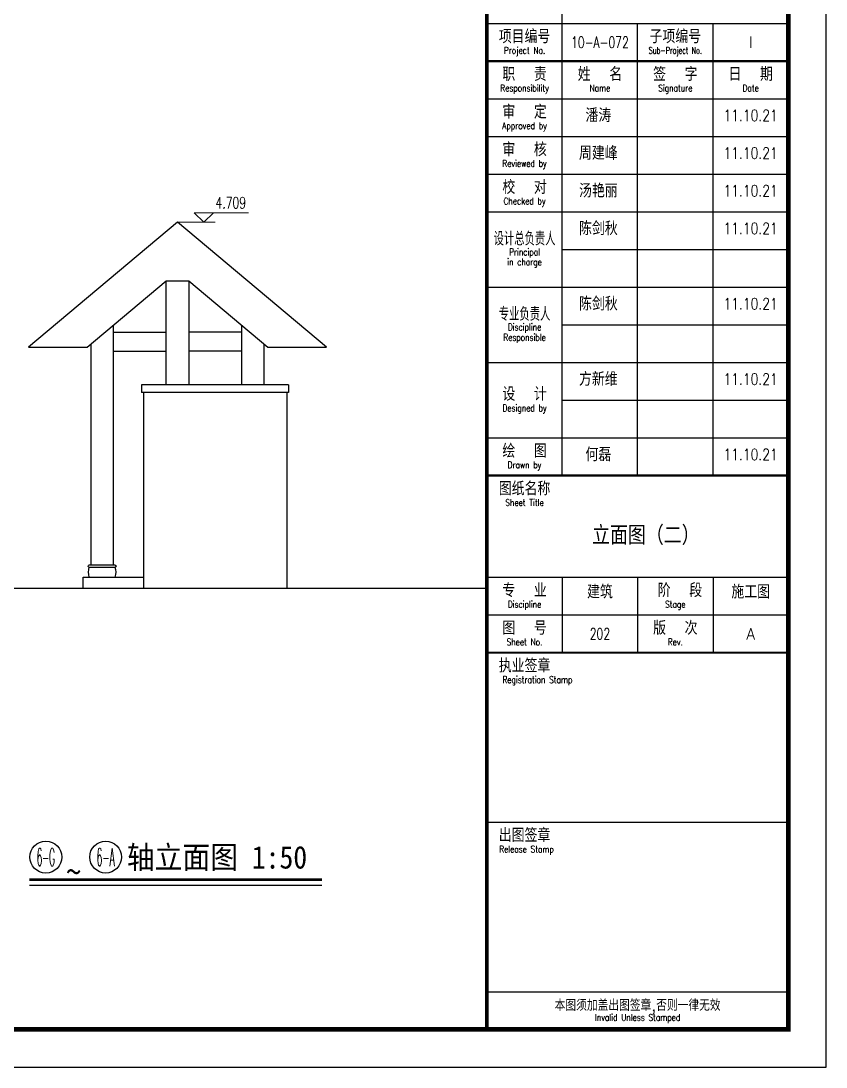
# Model space of a CAD drawing. Extents: x -395226 to -176901, y -140672 to 68263.
# Drawn here: x -225976 to -215295, y -74629 to -60745 of the extents above; entities that cross this region are included whole.
import ezdxf
from ezdxf.enums import TextEntityAlignment as Align

# ---------------------------------------------------------------- set-up
doc = ezdxf.new("R2010")
doc.units = 0
doc.header["$LTSCALE"] = 1000
doc.header["$MEASUREMENT"] = 0
doc.layers.get('0').update_dxf_attribs({"linetype": 'CONTINUOUS'})
for name, color, linetype in [('A-AXIS-TEXT', 7, 'CONTINUOUS'), ('A-FACADE', 5, 'CONTINUOUS'), ('A-NOTE', 150, 'CONTINUOUS'), ('A-ROOF', 7, 'CONTINUOUS'), ('A-SITE', 7, 'CONTINUOUS'), ('A-TEXT-CN', 31, 'CONTINUOUS'), ('AXIS', 3, 'CONTINUOUS'), ('AXIS_TEXT', 7, 'CONTINUOUS'), ('MAP-B4_5-AD05-01$0$A-WALL', 2, 'CONTINUOUS'), ('图框', 7, 'CONTINUOUS')]:
    doc.layers.add(name, color=color, linetype=linetype)
doc.layers.add('A-LEVEL', color=135, linetype='CONTINUOUS', lineweight=0)
doc.styles.add('_TCH_AXIS', font='COMPLEX', dxfattribs={"bigfont": 'GBCBIG'})
doc.styles.add('COMPLEX', font='COMPLEX')
doc.styles.add('PRC-B', font='SIMHEI.TTF', dxfattribs={"width": 0.9})
doc.styles.add('TJHZTXT', font='tjromans.shx', dxfattribs={"width": 0.8, "bigfont": 'tjhztxt.shx'})
doc.styles.add('TKZ1_tjhts.shx', font='tjromant.shx', dxfattribs={"bigfont": 'tjhts.shx'})
doc.styles.add('TKZ2_tjkts.shx', font='tjromant.shx', dxfattribs={"bigfont": 'tjkts.shx'})
doc.styles.add('zjz', font='tjromans.shx', dxfattribs={"width": 0.7, "height": 500, "bigfont": 'tjhztxt.shx'})

# ---------------------------------------------------------------- blocks, each defined once
blk = doc.blocks.new('MAP-B4_5-AD05-01$0$A$C522539DE')
at = {"layer": 'MAP-B4_5-AD05-01$0$A-WALL', "color": 0}
for p, q in [((-278, -15), (-278, -10)), ((-268, 0), (82, 0)), ((82, -25), (-268, -25)), ((92, -15), (92, -10))]:
    blk.add_line(p, q, dxfattribs=at)
for centre, radius, start, end in [((-268, -10), 10, 90, 180), ((-268, -15), 10, 180, 270), ((-50, -91), 223, 162.7687, 197.2313), ((-135, -91), 223, 342.7687, 17.2313), ((82, -10), 10, 0, 90), ((82, -15), 10, 270, 0)]:
    blk.add_arc(centre, radius, start, end, dxfattribs=at)
blk = doc.blocks.new('A$C27EA7CCC')
at = {"layer": 'A-LEVEL', "linetype": 'ByBlock'}
blk.add_lwpolyline([(1018, 509), (509, 0), (0, 509), (2880, 509)], dxfattribs=at)
at = {"layer": 'A-LEVEL', "style": 'zjz', "width": 0.7}
for tag, p in [('-6.000（建筑）', (3635, 1346)), ('-6.300（结构）', (3635, 645))]:
    blk.add_attdef(tag, text='', height=600, dxfattribs=at).set_placement(p, align=Align.RIGHT)
blk = doc.blocks.new('_AXISO')
blk.add_circle((0, 0), 0.5)
at = {"layer": 'A-AXIS-TEXT', "style": 'COMPLEX', "width": 1.041667}
blk.add_attdef('A', text='', height=0.56, dxfattribs=at).set_placement((-0.25, -0.28), (0.25, -0.28), align=Align.FIT)
blk = doc.blocks.new('TJAD_TK_A0')
at = {"layer": '图框'}
for p, q in [((2162, -441.7), (2162, 399.3)), ((2092, -284.7), (2092, -154.7)), ((2072, -164.7), (2152, -164.7)), ((2112, -284.7), (2112, -164.7)), ((2132, -284.7), (2132, -164.7)), ((2072, -184.7), (2152, -184.7)), ((2072, -194.7), (2152, -194.7)), ((2072, -204.7), (2152, -204.7)), ((2072, -214.7), (2152, -214.7)), ((2092, -224.7), (2152, -224.7)), ((2072, -234.7), (2152, -234.7)), ((2092, -244.7), (2152, -244.7)), ((2072, -254.7), (2152, -254.7)), ((2092, -264.7), (2152, -264.7)), ((2072, -274.7), (2152, -274.7)), ((2072, -311.7), (2152, -311.7)), ((2092, -311.7), (2092, -331.7)), ((2112, -311.7), (2112, -331.7)), ((2132, -311.7), (2132, -331.7)), ((2072, -321.7), (2152, -321.7)), ((2072, -376.7), (2152, -376.7)), ((2072, -421.7), (2152, -421.7)), ((973, -441.7), (2162, -441.7))]:
    blk.add_line(p, q, dxfattribs=at)
at = {"layer": '图框', "const_width": 1.2}
blk.add_lwpolyline([(2152, -431.7), (2152, 389.3), (998, 389.3), (998, -431.7)], close=True, dxfattribs=at)
at = {"layer": '图框'}
for points, const_width in [([(2072, 389.3), (2072, -431.7)], 1), ([(2072, -174.7), (2152, -174.7)], 0.6), ([(2072, -284.7), (2152, -284.7)], 0.6), ([(2072, -331.7), (2152, -331.7)], 0.6)]:
    blk.add_lwpolyline(points, dxfattribs=dict(at, const_width=const_width))
at = {"layer": '图框', "style": 'TKZ2_tjkts.shx'}
for s, height, p in [('项目编号', 3.6, (2082, -168.16)), ('子项编号', 3.6, (2122, -168.16)), ('职  责', 3.6, (2082, -178.16)), ('姓  名', 3.6, (2102, -178.16)), ('签  字', 3.6, (2122, -178.16)), ('日  期', 3.6, (2142, -178.16)), ('审  定', 3.6, (2082, -188.16)), ('审  核', 3.6, (2082, -198.16)), ('校  对', 3.6, (2082, -208.16)), ('设  计', 3.6, (2082, -263.06)), ('绘  图', 3.6, (2082, -278.16)), ('图纸名称', 3.6, (2082, -288.16)), ('专  业', 3.6, (2082, -315.16)), (' 阶  段', 3.6, (2122, -315.16)), ('图  号', 3.6, (2082, -325.16)), ('版  次', 3.6, (2122, -325.16)), ('执业签章', 3.6, (2082, -335.16)), ('出图签章', 3.6, (2082, -380.16)), ('本图须加盖出图签章,否则一律无效', 3, (2112, -425.28))]:
    blk.add_text(s, height=height, dxfattribs=at).set_placement(p, align=Align.MIDDLE_CENTER)
for s, height, width, p in [('Project No.', 1.8, 0.8, (2082, -171.86)), ('Sub-Project No.', 1.8, 0.7, (2122, -171.86)), ('Responsibility', 1.8, 0.8, (2082, -181.86)), ('Name', 1.8, 0.8, (2102, -181.86)), ('Signature', 1.8, 0.8, (2122, -181.86)), ('Date', 1.8, 0.8, (2142, -181.86)), ('Approved by', 1.8, 0.8, (2082, -191.86)), ('Reviewed by', 1.8, 0.8, (2082, -201.86)), ('Checked by', 1.8, 0.8, (2082, -211.86)), ('设计总负责人', 3.6, 0.8, (2082, -221.83)), ('Principal', 1.8, 0.8, (2082, -225.35)), ('in charge', 1.8, 0.8, (2082, -228)), ('专业负责人', 3.6, 0.8, (2082, -241.83)), ('Responsible', 1.8, 0.8, (2082, -248)), ('Discipline', 1.8, 0.8, (2082, -245.28)), ('Designed by', 1.8, 0.8, (2082, -266.76)), ('Drawn by', 1.8, 0.8, (2082, -281.86)), ('Sheet Title', 1.8, 0.8, (2082, -291.86)), ('Discipline', 1.8, 0.8, (2082, -318.86)), ('Stage', 1.8, 0.8, (2122, -318.86)), ('Sheet No.', 1.8, 0.8, (2082, -328.86)), ('Rev.', 1.8, 0.8, (2122, -328.86)), ('Registration Stamp', 1.8, 0.8, (2085.41, -338.86)), ('Release Stamp', 1.8, 0.8, (2082.52, -383.86)), ('Invalid Unless Stamped', 1.8, 0.8, (2112, -428.53))]:
    blk.add_text(s, height=height, dxfattribs=dict(at, width=width)).set_placement(p, align=Align.MIDDLE_CENTER)

msp = doc.modelspace()

# ---------------------------------------------------------------- linework, layer by layer
at = {"layer": 'A-FACADE'}
for p, q in [((-224049.7, -65576.8), (-224049.7, -64196)), ((-223749.7, -64196), (-223749.7, -65576.8)), ((-224749.7, -67969.8), (-224749.7, -64783.4)), ((-223049.7, -64783.4), (-223049.7, -65576.8)), ((-225049.7, -65035.1), (-225049.7, -67969.8)), ((-222749.7, -65576.8), (-222749.7, -65035.1)), ((-222424.7, -65576.8), (-224374.7, -65576.8)), ((-224374.7, -65576.8), (-224374.7, -65676.8)), ((-222424.7, -65576.8), (-222424.7, -65676.8)), ((-222424.7, -65676.8), (-224374.7, -65676.8)), ((-224349.7, -65676.8), (-224349.7, -68276.8)), ((-222449.7, -65676.8), (-222449.7, -68276.8))]:
    msp.add_line(p, q, dxfattribs=at)
for points in [[(-224749.7, -64876.8), (-224049.7, -64876.8)], [(-223049.7, -64876.8), (-223749.7, -64876.8)], [(-224749.7, -65126.8), (-224049.7, -65126.8)], [(-223049.7, -65126.8), (-223749.7, -65126.8)], [(-225149.7, -68276.8), (-225149.7, -68126.8), (-224349.7, -68126.8)]]:
    msp.add_lwpolyline(points, dxfattribs=at)
at = {"layer": 'A-LEVEL', "linetype": 'ByBlock'}
msp.add_line((-223899.7, -63417.5), (-223399.7, -63417.5), dxfattribs=at)
at = {"layer": 'A-NOTE', "const_width": 35}
msp.add_lwpolyline([(-225863.1, -72142.9), (-221983.9, -72142.9)], dxfattribs=at)
at = {"layer": 'A-NOTE'}
msp.add_lwpolyline([(-225863.1, -72212.9), (-221983.9, -72212.9)], dxfattribs=at)
at = {"layer": 'A-ROOF'}
msp.add_lwpolyline([(-225099.4, -65076.8), (-224049.7, -64196), (-223749.7, -64196), (-222700, -65076.8), (-221922.1, -65076.8), (-223899.7, -63417.5), (-225877.2, -65076.8)], close=True, dxfattribs=at)
at = {"layer": 'A-SITE', "ltscale": 0.05}
msp.add_lwpolyline([(-219794.7, -68276.3), (-273494.7, -68276.3)], dxfattribs=at)

# ---------------------------------------------------------------- block references
at = {"layer": 'A-FACADE', "xscale": -1}
msp.add_blockref('MAP-B4_5-AD05-01$0$A$C522539DE', (-224992.2, -67969.8), dxfattribs=at)
at = {"layer": 'A-LEVEL', "linetype": 'ByBlock'}
ref = msp.add_blockref('A$C27EA7CCC', (-223677.9, -63417.5), dxfattribs=dict(at, xscale=0.25, yscale=0.25, zscale=0.25))
ref.add_attrib('-6.000（建筑）', '4.709', dxfattribs={"height": 150, "style": 'TJHZTXT', "width": 0.7}).set_placement((-222989.7, -63233.8), align=Align.RIGHT)
at = {"layer": 'AXIS'}
ref = msp.add_blockref('_AXISO', (-225646.1, -71842.5), dxfattribs=dict(at, xscale=422.4000000001397, yscale=422.3999999999942, zscale=422.4))
ref.add_attrib('A', '6-G', dxfattribs={"layer": 'AXIS_TEXT', "height": 238.95, "style": '_TCH_AXIS', "width": 0.328125}).set_placement((-225765.5, -71962), (-225526.6, -71962), align=Align.FIT)
ref = msp.add_blockref('_AXISO', (-224852.9, -71842.5), dxfattribs=dict(at, xscale=422.4000000001397, yscale=422.3999999999942, zscale=422.4))
ref.add_attrib('A', '6-A', dxfattribs={"layer": 'AXIS_TEXT', "height": 238.95, "style": '_TCH_AXIS', "width": 0.328125}).set_placement((-224972.3, -71962), (-224733.4, -71962), align=Align.FIT)
at = {"layer": '图框', "xscale": 50, "yscale": 50, "zscale": 50}
msp.add_blockref('TJAD_TK_A0', (-323394.7, -52544), dxfattribs=at)

# ---------------------------------------------------------------- texts
at = {"layer": 'A-TEXT-CN', "style": 'PRC-B', "width": 0.9}
for s, height, p in [('轴立面图 1:50', 300, (-224570.5, -71994.8, 0)), ('~', 320, (-225374.6, -72197))]:
    msp.add_text(s, height=height, dxfattribs=at).set_placement(p)
at = {"layer": '图框', "style": 'TKZ1_tjhts.shx'}
for s, width, p in [('10-A-072', 0.7, (-218294.6, -61029.1)), ('11.10.21', 0.8, (-216296.2, -61999)), ('11.10.21', 0.8, (-216296.2, -62499)), ('11.10.21', 0.8, (-216296.2, -62999)), ('11.10.21', 0.8, (-216296.2, -63499)), ('11.10.21', 0.8, (-216296.2, -64499)), ('11.10.21', 0.8, (-216296.2, -65499)), ('11.10.21', 0.8, (-216296.2, -66499)), ('202', 0.7, (-218294.7, -68879.1))]:
    msp.add_text(s, height=150, dxfattribs=dict(at, width=width)).set_placement(p, align=Align.MIDDLE_CENTER)
for s, height, p in [('I', 150, (-216294.7, -61029.1)), ('潘涛', 180, (-218316.1, -61999)), ('周建峰', 180, (-218316.1, -62499)), ('汤艳丽', 180, (-218316.1, -62999)), ('陈剑秋', 180, (-218316.1, -63499)), ('陈剑秋', 180, (-218316.1, -64499)), ('方新维', 180, (-218316.1, -65499)), ('何磊', 180, (-218316.1, -66499)), ('建筑', 180, (-218294.7, -68321.2)), ('施工图', 180, (-216294.7, -68321.2)), ('A', 150, (-216294.7, -68879.1)), ('A', 150, (-216294.7, -68879.1))]:
    msp.add_text(s, height=height, dxfattribs=at).set_placement(p, align=Align.MIDDLE_CENTER)
msp.add_text('立面图（二）', height=250, dxfattribs=at).set_placement((-218397.6, -67697.3))

doc.saveas('drawing.dxf')
